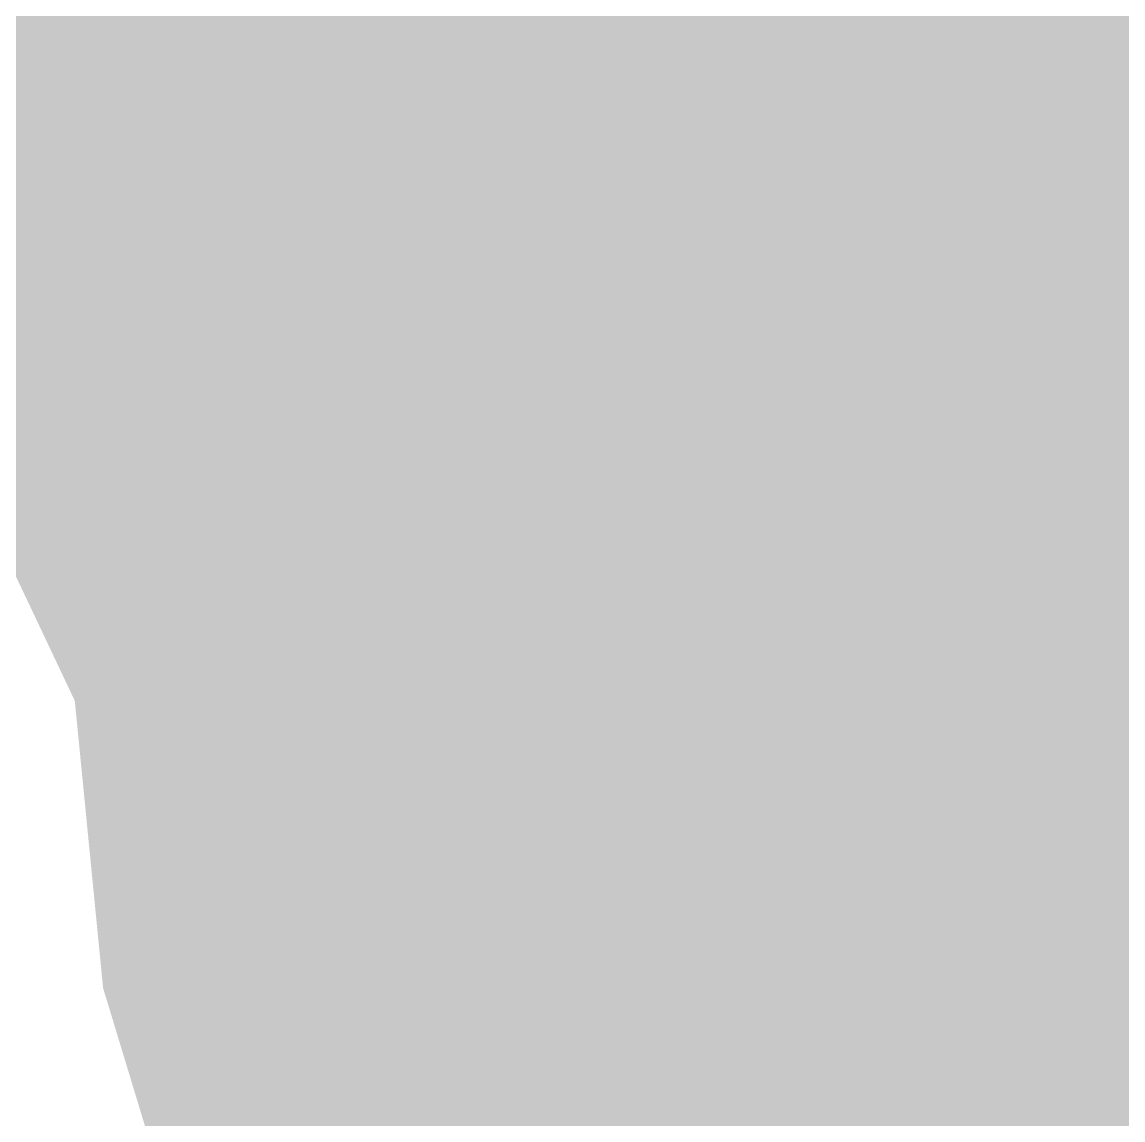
# Model space of a CAD drawing. Header units: inches. Extents: x -0.16 to 1.73, y -0.16 to 1.34.
# Drawn here: x -0.1124 to -0.08974, y -0.06086 to -0.03825 of the extents above; entities that cross this region are included whole.
import ezdxf

# ---------------------------------------------------------------- set-up
doc = ezdxf.new("R2010")
doc.units = ezdxf.units.IN
doc.header["$MEASUREMENT"] = 0
for name, color, linetype in [('Keep-Out Layer', 6, 'Continuous'), ('Top Layer', 1, 'Continuous'), ('Top Overlay', 2, 'Continuous')]:
    doc.layers.add(name, color=color, linetype=linetype)

msp = doc.modelspace()

# ---------------------------------------------------------------- hatches: boundary and pattern name
at = {"layer": 'Top Layer'}
h = msp.add_hatch(color=1, dxfattribs=at)
h.paths.add_polyline_path([(-0.062974, 0.62502), (-0.061272, 0.624975), (-0.060015, 0.624865), (-0.059067, 0.624707), (-0.058923, 0.624669), (-0.058923, 0.619371), (-0.054136, 0.619371), (-0.054098, 0.619227), (-0.053941, 0.618278), (-0.05383, 0.617022), (-0.053785, 0.61532), (-0.053509, 0.614699), (-0.053509, 0.483001), (-0.053509, 0.483), (-0.052655, 0.478708), (-0.050224, 0.47507), (-0.044366, 0.469212), (-0.044366, 0.469212), (-0.040727, 0.46678), (-0.036435, 0.465927), (-0.033219, 0.465927), (-0.032598, 0.46565), (-0.030896, 0.465605), (-0.029639, 0.465495), (-0.028691, 0.465337), (-0.028547, 0.465299), (-0.028547, 0.459331), (0.002743, 0.459331), (0.004395, 0.456472), (0.002743, 0.453613), (-0.028547, 0.453613), (-0.028547, 0.417991), (0.007075, 0.417991), (0.007075, 0.423847), (0.007819, 0.423918), (0.009102, 0.423943), (0.010372, 0.424499), (0.013265, 0.425074), (0.016904, 0.427505), (0.028804, 0.439405), (0.028804, 0.439405), (0.031235, 0.443044), (0.032089, 0.447336), (0.032089, 0.470326), (0.036708, 0.47224), (0.0372, 0.471748), (0.037201, 0.471747), (0.040839, 0.469316), (0.045122, 0.468465), (0.045747, 0.468186), (0.047449, 0.468141), (0.048706, 0.468031), (0.049654, 0.467873), (0.049798, 0.467835), (0.049798, 0.459331), (0.049798, 0.459331), (0.050654, 0.456472), (0.049798, 0.453613), (0.049798, 0.453613), (0.049798, 0.417991), (0.08542, 0.417991), (0.08542, 0.453613), (0.08542, 0.453613), (0.084565, 0.456472), (0.08542, 0.459331), (0.08542, 0.459331), (0.08542, 0.494953), (0.0573, 0.494953), (0.056734, 0.495276), (0.056297, 0.495157), (0.055877, 0.495328), (0.055489, 0.495164), (0.050489, 0.49697), (0.050489, 0.546936), (0.049635, 0.551228), (0.047204, 0.554867), (0.047204, 0.554867), (0.022689, 0.579382), (0.022689, 0.589919), (0.02269, 0.58992), (0.108473, 0.58992), (0.108473, 0.58992), (0.112765, 0.590774), (0.116404, 0.593205), (0.137416, 0.614218), (0.142036, 0.612304), (0.142036, 0.494109), (0.143083, 0.488842), (0.146067, 0.484376), (0.15537, 0.475073), (0.159835, 0.47209), (0.165103, 0.471042), (0.234773, 0.471042), (0.240041, 0.47209), (0.244506, 0.475073), (0.250673, 0.481241), (0.251704, 0.481667), (0.255642, 0.485606), (0.257773, 0.490751), (0.257773, 0.492306), (0.261475, 0.492306), (0.261475, 0.517515), (0.261605, 0.51768), (0.261497, 0.518595), (0.261849, 0.519446), (0.261475, 0.52035), (0.261475, 0.525566), (0.259586, 0.525566), (0.25919, 0.530535), (0.261828, 0.539847), (0.262932, 0.539847), (0.262932, 0.542032), (0.262957, 0.542036), (0.269214, 0.542455), (0.271881, 0.542483), (0.272419, 0.542712), (0.277277, 0.542712), (0.282544, 0.54376), (0.28701, 0.546744), (0.290706, 0.55044), (0.295082, 0.54957), (0.29902, 0.545631), (0.304166, 0.5435), (0.309735, 0.5435), (0.311159, 0.542548), (0.311159, 0.531162), (0.344419, 0.531162), (0.344419, 0.536311), (0.349419, 0.538382), (0.35047, 0.537331), (0.355615, 0.5352), (0.358722, 0.5352), (0.358722, 0.531162), (0.391981, 0.531162), (0.391982, 0.531162), (0.391982, 0.531162), (0.396982, 0.531222), (0.397277, 0.5311), (0.402847, 0.5311), (0.403062, 0.531189), (0.408062, 0.531162), (0.408062, 0.531162), (0.408062, 0.531162), (0.434298, 0.531162), (0.435202, 0.530788), (0.436106, 0.531162), (0.440809, 0.531162), (0.440809, 0.484024), (0.440085, 0.483301), (0.39572, 0.483301), (0.390452, 0.482253), (0.385987, 0.479269), (0.363291, 0.456573), (0.362722, 0.456338), (0.358784, 0.4524), (0.356653, 0.447254), (0.356653, 0.441684), (0.356909, 0.441066), (0.356909, 0.429527), (0.351909, 0.427455), (0.344093, 0.435271), (0.3388, 0.438808), (0.332558, 0.440049), (0.280747, 0.440049), (0.278283, 0.440539), (0.27204, 0.439298), (0.269574, 0.437649), (0.252142, 0.437649), (0.247005, 0.436628), (0.24265, 0.433718), (0.23974, 0.429363), (0.238718, 0.424226), (0.23974, 0.419089), (0.23999, 0.418715), (0.239431, 0.415405), (0.237877, 0.412944), (0.236044, 0.412586), (0.230452, 0.416323), (0.223233, 0.417758), (0.122096, 0.417758), (0.114878, 0.416323), (0.108758, 0.412234), (0.078062, 0.381538), (0.073973, 0.375418), (0.072538, 0.3682), (0.072538, 0.291754), (0.073973, 0.284536), (0.078062, 0.278416), (0.09478, 0.261698), (0.1009, 0.257609), (0.108118, 0.256174), (0.221614, 0.256174), (0.223734, 0.252051), (0.223734, 0.251173), (0.223734, 0.239057), (0.223675, 0.239044), (0.222355, 0.238846), (0.218337, 0.238566), (0.215878, 0.23853), (0.215022, 0.23816), (0.20973, 0.237108), (0.204438, 0.233571), (0.191508, 0.220641), (0.187972, 0.215349), (0.18673, 0.209106), (0.18673, 0.110357), (0.187972, 0.104114), (0.191508, 0.098821), (0.209387, 0.080943), (0.209387, 0.050847), (0.209117, 0.04949), (0.210358, 0.043247), (0.211666, 0.041291), (0.211666, -0.015347), (0.211436, -0.015893), (0.211429, -0.017163), (0.211325, -0.020202), (0.211217, -0.021327), (0.21064, -0.021904), (0.2079, -0.02852), (0.2079, -0.03568), (0.21064, -0.042296), (0.211217, -0.042873), (0.211325, -0.043998), (0.211429, -0.047037), (0.211436, -0.048307), (0.211666, -0.048853), (0.211666, -0.07729), (0.212713, -0.082557), (0.213091, -0.083123), (0.213091, -0.107489), (0.213091, -0.109274), (0.209423, -0.112489), (-0.044467, -0.112489), (-0.044605, -0.112517), (-0.057649, -0.111232), (-0.070324, -0.107387), (-0.082005, -0.101143), (-0.092243, -0.092741), (-0.100646, -0.082502), (-0.10689, -0.070821), (-0.110735, -0.058146), (-0.112019, -0.045102), (-0.111992, -0.044964), (-0.111992, 0.578331), (-0.110211, 0.579596), (-0.106992, 0.580909), (-0.102711, 0.579136), (-0.097142, 0.579136), (-0.091996, 0.581267), (-0.088058, 0.585206), (-0.085927, 0.590351), (-0.085927, 0.592824), (-0.084839, 0.594059), (-0.084327, 0.594581), (-0.084061, 0.59524), (-0.083859, 0.595443), (-0.083396, 0.595786), (-0.083375, 0.595926), (-0.081137, 0.598165), (-0.081137, 0.598165), (-0.078705, 0.601803), (-0.077852, 0.606095), (-0.077852, 0.606096), (-0.077852, 0.614699), (-0.077575, 0.61532), (-0.07753, 0.617022), (-0.07742, 0.618278), (-0.077262, 0.619227), (-0.077224, 0.619371), (-0.072437, 0.619371), (-0.072437, 0.624669), (-0.072294, 0.624707), (-0.071345, 0.624865), (-0.070088, 0.624975), (-0.068387, 0.62502), (-0.067765, 0.625297), (-0.063595, 0.625297)])
h.paths.add_polyline_path([(-0.000009, 0.046268), (-0.003058, 0.045867), (-0.003887, 0.045867), (-0.004273, 0.045707), (-0.004697, 0.045651), (-0.005154, 0.045742), (-0.007401, 0.045295), (-0.011984, 0.044692), (-0.023142, 0.04007), (-0.02681, 0.037256), (-0.028715, 0.035983), (-0.028973, 0.035595), (-0.029312, 0.035335), (-0.029699, 0.035175), (-0.030285, 0.034589), (-0.032724, 0.032717), (-0.034597, 0.030277), (-0.035182, 0.029691), (-0.035342, 0.029306), (-0.035603, 0.028966), (-0.03599, 0.028707), (-0.037263, 0.026802), (-0.040077, 0.023135), (-0.044699, 0.011977), (-0.045302, 0.007394), (-0.045749, 0.005147), (-0.045658, 0.00469), (-0.045714, 0.004266), (-0.045874, 0.00388), (-0.045874, 0.003051), (-0.046275, 0.000002), (-0.045874, -0.003047), (-0.045874, -0.003875), (-0.045714, -0.004261), (-0.045658, -0.004685), (-0.045749, -0.005142), (-0.045302, -0.007389), (-0.044699, -0.011972), (-0.040077, -0.023131), (-0.037263, -0.026797), (-0.03599, -0.028703), (-0.035602, -0.028962), (-0.035343, -0.0293), (-0.035182, -0.029687), (-0.034596, -0.030273), (-0.032724, -0.032712), (-0.030285, -0.034584), (-0.029699, -0.035171), (-0.029312, -0.035331), (-0.028974, -0.03559), (-0.028715, -0.035978), (-0.026809, -0.037252), (-0.023142, -0.040065), (-0.011984, -0.044687), (-0.007401, -0.04529), (-0.005154, -0.045737), (-0.004697, -0.045646), (-0.004273, -0.045702), (-0.003887, -0.045862), (-0.003058, -0.045862), (-0.000009, -0.046263), (0.00304, -0.045862), (0.003868, -0.045862), (0.004254, -0.045702), (0.004678, -0.045646), (0.005135, -0.045737), (0.007382, -0.04529), (0.011965, -0.044687), (0.023124, -0.040065), (0.026791, -0.037251), (0.028696, -0.035978), (0.028955, -0.035591), (0.029293, -0.035331), (0.02968, -0.035171), (0.030266, -0.034584), (0.032705, -0.032712), (0.034578, -0.030273), (0.035164, -0.029687), (0.035323, -0.029301), (0.035584, -0.028962), (0.035971, -0.028703), (0.037244, -0.026798), (0.040058, -0.023131), (0.04468, -0.011972), (0.045283, -0.007389), (0.04573, -0.005142), (0.045639, -0.004685), (0.045695, -0.004261), (0.045855, -0.003875), (0.045855, -0.003047), (0.046256, 0.000002), (0.045855, 0.003051), (0.045855, 0.00388), (0.045695, 0.004266), (0.045639, 0.00469), (0.04573, 0.005147), (0.045283, 0.007394), (0.04468, 0.011977), (0.040058, 0.023135), (0.037243, 0.026803), (0.035971, 0.028707), (0.035584, 0.028966), (0.035324, 0.029306), (0.035164, 0.029691), (0.034578, 0.030277), (0.032705, 0.032717), (0.030265, 0.03459), (0.02968, 0.035175), (0.029294, 0.035335), (0.028955, 0.035596), (0.028696, 0.035983), (0.026792, 0.037255), (0.023124, 0.04007), (0.011965, 0.044692), (0.007382, 0.045295), (0.005135, 0.045742), (0.004678, 0.045651), (0.004254, 0.045707), (0.003868, 0.045867), (0.00304, 0.045867)], flags=0)

# ---------------------------------------------------------------- linework, layer by layer
at = {"layer": 'Keep-Out Layer'}
msp.add_lwpolyline([(-0.044467, -0.123705, 0.01, 0.01, -0.414214), (-0.123208, -0.044964, 0.01, 0.01, 0)], format="xyseb", dxfattribs=at)
at = {"layer": 'Top Overlay'}
msp.add_lwpolyline([(0.11811, 0, 0.01, 0.01, 1), (-0.11811, 0, 0.01, 0.01, 1)], format="xyseb", close=True, dxfattribs=at)

doc.saveas('drawing.dxf')
